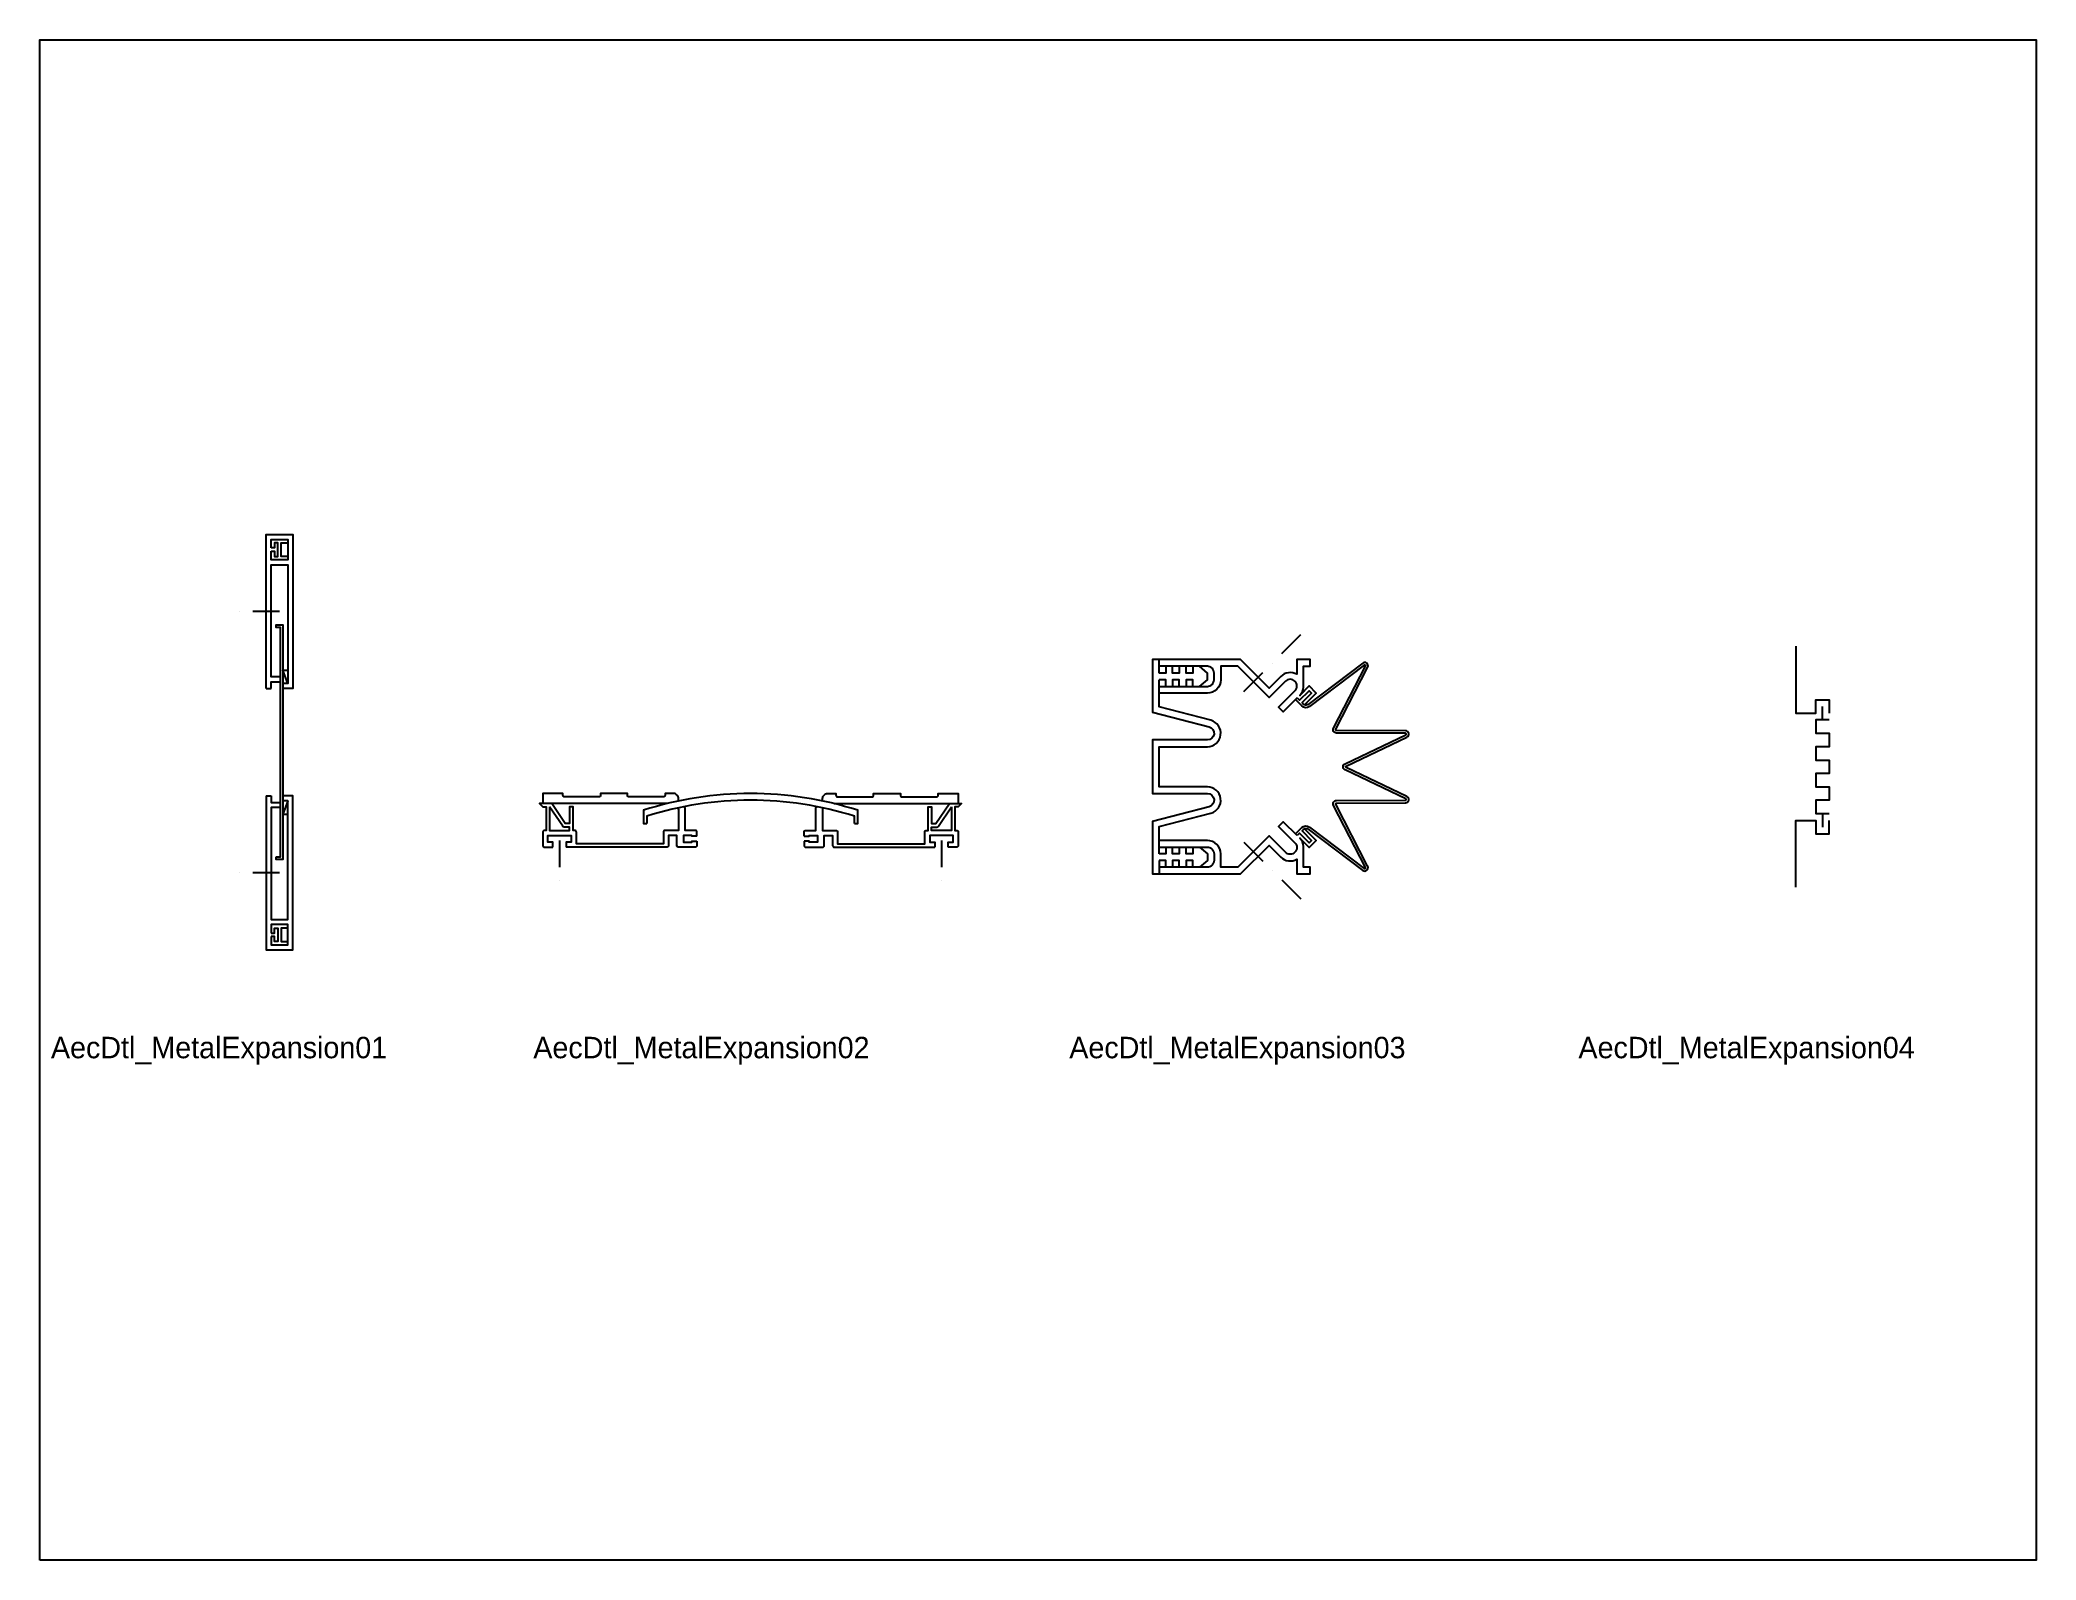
# Paper-space layout 'Layout1' of a CAD drawing. Header units: inches. Extents: x 1.05 to 9.45, y 0.8 to 7.2.
# The model-space entities are those that its viewports show. They can reach past a viewport. Long polylines and large blocks are cut down to what shows.
import ezdxf

# ---------------------------------------------------------------- set-up
doc = ezdxf.new("R2010")
doc.units = ezdxf.units.IN
doc.header["$MEASUREMENT"] = 0
doc.layers.add('THIN', color=151, linetype='Continuous')

# ---------------------------------------------------------------- blocks, each defined once
blk = doc.blocks.new('AecDtl_MetalExpansion01')
at = {"layer": 'THIN'}
for p, q in [((-0.5, 1.4375), (-0.5, 1.4375)), ((0.25, 1.4375), (-0.25, 1.4375)), ((0, 0), (0.09375, 0)), ((0, -2), (0.09375, -2)), ((-0.5, -3.4375), (-0.5, -3.4375)), ((0.25, -3.4375), (-0.25, -3.4375))]:
    blk.add_line(p, q, dxfattribs=at)
for points in [[(0, 0), (0, 2.875), (0.5, 2.875), (0.5, 0), (0.3125, 0)], [(0.09375, 2.625), (0.09375, 2.78125), (0.40625, 2.78125), (0.40625, 2.40625), (0.09375, 2.40625), (0.09375, 2.5625)], [(0.09375, 2.5625), (0.15625, 2.5625), (0.15625, 2.46875), (0.21875, 2.46875), (0.21875, 2.71875), (0.15625, 2.71875), (0.15625, 2.625), (0.09375, 2.625)], [(0.40625, 2.46875), (0.28125, 2.46875), (0.28125, 2.71875), (0.40625, 2.71875)], [(0.265625, 0.21875), (0.09375, 0.21875), (0.09375, 2.3125), (0.40625, 2.3125), (0.40625, 0.09375), (0.3125, 0.09375)], [(0.09375, 0), (0.09375, 0.125), (0.265625, 0.125)], [(0.40625, 0.09375), (0.3125, 0.34375), (0.40625, 0.34375)], [(0, -2), (0, -4.875), (0.5, -4.875), (0.5, -2), (0.3125, -2)], [(0.09375, -2), (0.09375, -2.125), (0.265625, -2.125)], [(0.265625, -2.21875), (0.09375, -2.21875), (0.09375, -4.3125), (0.40625, -4.3125), (0.40625, -2.09375), (0.3125, -2.09375)], [(0.40625, -2.09375), (0.3125, -2.34375), (0.40625, -2.34375)], [(0.09375, -4.625), (0.09375, -4.78125), (0.40625, -4.78125), (0.40625, -4.40625), (0.09375, -4.40625), (0.09375, -4.5625)], [(0.09375, -4.5625), (0.15625, -4.5625), (0.15625, -4.46875), (0.21875, -4.46875), (0.21875, -4.71875), (0.15625, -4.71875), (0.15625, -4.625), (0.09375, -4.625)], [(0.40625, -4.46875), (0.28125, -4.46875), (0.28125, -4.71875), (0.40625, -4.71875)]]:
    blk.add_lwpolyline(points, dxfattribs=at)
blk.add_lwpolyline([(0.1875, -3.140625), (0.265625, -3.140625), (0.265625, 1.140625), (0.1875, 1.140625), (0.1875, 1.1875), (0.3125, 1.1875), (0.3125, -3.1875), (0.1875, -3.1875)], close=True, dxfattribs=at)
blk = doc.blocks.new('AecDtl_MetalExpansion02')
at = {"layer": 'THIN'}
for p, q in [((-0.557, -0.188), (-2.709, -0.188)), ((2.557, -0.188), (4.709, -0.188)), ((-2.562, -0.875), (-2.562, -1.375)), ((4.562, -0.875), (4.562, -1.375)), ((-2.562, -1.625), (-2.562, -1.625)), ((4.562, -1.625), (4.562, -1.625))]:
    blk.add_line(p, q, dxfattribs=at)
for points in [[(-0.344, -0.139), (-0.344, -0.094, 0.414214), (-0.437, 0), (-0.594, 0), (-0.594, -0.031, -0.414214), (-0.625, -0.062), (-1.266, -0.062, -0.414214), (-1.297, -0.031), (-1.297, 0), (-1.797, 0), (-1.797, -0.031, -0.414214), (-1.828, -0.062), (-2.469, -0.062, -0.414214), (-2.5, -0.031), (-2.5, 0), (-2.875, 0), (-2.875, -0.188), (-2.938, -0.188), (-2.875, -0.25), (-2.812, -0.25), (-2.812, -0.688), (-2.844, -0.688, 0.414214), (-2.875, -0.719), (-2.875, -0.969, 0.414214), (-2.844, -1), (-2.688, -1)], [(2.937, -0.562), (3, -0.562), (3, -0.313, 0.15625), (-1, -0.313), (-1, -0.562), (-0.938, -0.562)], [(2.344, -0.139), (2.344, -0.094, -0.414214), (2.438, 0), (2.594, 0), (2.594, -0.031, 0.414214), (2.625, -0.062), (3.266, -0.062, 0.414214), (3.297, -0.031), (3.297, 0), (3.797, 0), (3.797, -0.031, 0.414214), (3.828, -0.062), (4.469, -0.062, 0.414214), (4.5, -0.031), (4.5, 0), (4.875, 0), (4.875, -0.188), (4.938, -0.188), (4.875, -0.25), (4.812, -0.25), (4.812, -0.688), (4.844, -0.688, -0.414214), (4.875, -0.719), (4.875, -0.969, -0.414214), (4.844, -1), (4.688, -1)], [(-0.371, -0.273), (-0.359, -0.273, -0.414214), (-0.344, -0.288), (-0.344, -0.688), (-0.594, -0.688, 0.414214), (-0.625, -0.719), (-0.625, -0.938), (-2.25, -0.938), (-2.25, -0.719, 0.414214), (-2.281, -0.688), (-2.312, -0.688), (-2.312, -0.25), (-2.375, -0.25), (-2.375, -0.562), (-2.459, -0.562), (-2.709, -0.188), (-2.875, -0.188)], [(2.937, -0.562), (2.937, -0.424, 0.154214), (-0.938, -0.424), (-0.938, -0.562)], [(0, -0.797), (0, -0.719, 0.414214), (-0.031, -0.688), (-0.219, -0.688), (-0.219, -0.273, 0.283256), (-0.236, -0.245)], [(2, -0.797), (2, -0.719, -0.414214), (2.031, -0.688), (2.219, -0.688), (2.219, -0.273, -0.283256), (2.236, -0.245)], [(2.371, -0.273), (2.359, -0.273, 0.414214), (2.344, -0.288), (2.344, -0.688), (2.594, -0.688, -0.414214), (2.625, -0.719), (2.625, -0.938), (4.25, -0.938), (4.25, -0.719, -0.414214), (4.281, -0.688), (4.312, -0.688), (4.312, -0.25), (4.375, -0.25), (4.375, -0.562), (4.459, -0.562), (4.709, -0.188), (4.875, -0.188)], [(0, -0.891), (0, -0.969, -0.414214), (-0.031, -1), (-0.344, -1, -0.414214), (-0.375, -0.969), (-0.375, -0.781), (-0.531, -0.781), (-0.531, -0.969, -0.414214), (-0.562, -1), (-2.438, -1)], [(2, -0.891), (2, -0.969, 0.414214), (2.031, -1), (2.344, -1, 0.414214), (2.375, -0.969), (2.375, -0.781), (2.531, -0.781), (2.531, -0.969, 0.414214), (2.562, -1), (4.438, -1)]]:
    blk.add_lwpolyline(points, format="xyb", dxfattribs=at)
for points in [[(-2.75, -0.25), (-2.75, -0.688), (-2.375, -0.688), (-2.375, -0.625), (-2.478, -0.625, -0.263018), (-2.505, -0.61)], [(4.75, -0.25), (4.75, -0.688), (4.375, -0.688), (4.375, -0.625), (4.478, -0.625, 0.263018), (4.505, -0.61)]]:
    blk.add_lwpolyline(points, format="xyb", close=True, dxfattribs=at)
for points in [[(-2.688, -1), (-2.688, -0.906), (-2.781, -0.906), (-2.781, -0.781), (-2.344, -0.781), (-2.344, -0.906), (-2.438, -0.906), (-2.438, -1)], [(0, -0.797), (-0.094, -0.797), (-0.094, -0.781), (-0.25, -0.781), (-0.25, -0.906), (-0.094, -0.906), (-0.094, -0.891), (0, -0.891)], [(2, -0.797), (2.094, -0.797), (2.094, -0.781), (2.25, -0.781), (2.25, -0.906), (2.094, -0.906), (2.094, -0.891), (2, -0.891)], [(4.688, -1), (4.688, -0.906), (4.781, -0.906), (4.781, -0.781), (4.344, -0.781), (4.344, -0.906), (4.438, -0.906), (4.438, -1)]]:
    blk.add_lwpolyline(points, dxfattribs=at)
blk = doc.blocks.new('AecDtl_MetalExpansion03')
at = {"layer": 'THIN'}
for p, q in [((2.412, 0.113), (2.765, 0.466)), ((0.125, -0.25), (0.125, 0)), ((1.705, -0.594), (2.058, -0.241)), ((2.235, -0.064), (2.235, -0.064)), ((1.705, -3.406), (2.058, -3.759)), ((0.125, -3.75), (0.125, -4)), ((2.235, -3.936), (2.235, -3.936)), ((2.412, -4.113), (2.765, -4.466))]:
    blk.add_line(p, q, dxfattribs=at)
for points in [[(0.125, 0), (0, 0), (0, -0.978), (1.055, -1.254, -0.879647), (1.023, -1.5), (0, -1.5), (0, -2.5), (1.023, -2.5, -0.879647), (1.055, -2.746), (0, -3.022), (0, -4), (0.125, -4)], [(0.125, -4), (1.641, -4), (2.174, -3.467), (2.392, -3.685, 0.338431), (2.693, -3.726), (2.693, -4), (2.943, -4), (2.943, -3.875), (2.818, -3.875), (2.818, -3.489, 0.178248), (2.746, -3.332), (2.923, -3.509), (3.055, -3.376), (2.835, -3.156, -0.282979), (2.901, -3.162), (3.921, -3.935, 0.798163), (4.014, -3.856), (3.418, -2.7, -0.56023), (3.432, -2.677), (4.719, -2.672, 0.797792), (4.745, -2.553), (3.612, -2.014, -0.631651), (3.612, -1.986), (4.745, -1.447, 0.797792), (4.719, -1.328), (3.432, -1.323, -0.56023), (3.418, -1.3), (4.014, -0.144, 0.798163), (3.921, -0.065), (2.901, -0.838, -0.282979), (2.835, -0.844), (3.055, -0.624), (2.923, -0.491), (2.746, -0.668, 0.178248), (2.818, -0.511), (2.818, -0.125), (2.943, -0.125), (2.943, 0), (2.693, 0), (2.693, -0.274, 0.338431), (2.392, -0.315), (2.174, -0.533), (1.641, 0), (0.125, 0)], [(0.125, -0.5), (1.023, -0.5, 0.414214), (1.148, -0.375), (1.148, -0.25, 0.414214), (1.023, -0.125), (0.125, -0.125)], [(2.7, -0.714), (2.439, -0.975), (2.351, -0.887), (2.657, -0.58, 0.414214), (2.657, -0.403, 0.414214), (2.481, -0.403), (2.174, -0.71), (1.589, -0.125), (1.273, -0.125), (1.273, -0.375, -0.414214), (1.023, -0.625), (0.125, -0.625)], [(2.667, -3.253), (2.785, -3.135, -0.374482), (2.929, -3.125), (3.949, -3.897, 0.798163), (3.973, -3.878), (3.377, -2.721, -0.56023), (3.432, -2.63), (4.719, -2.625, 0.797792), (4.725, -2.596), (3.592, -2.056, -0.631651), (3.592, -1.944), (4.725, -1.404, 0.797792), (4.719, -1.375), (3.432, -1.37, -0.56023), (3.377, -1.279), (3.973, -0.122, 0.798163), (3.949, -0.103), (2.929, -0.875, -0.374482), (2.785, -0.865), (2.667, -0.747)], [(0.125, -3.625), (0.125, -3.118), (1.086, -2.867, 0.879647), (1.023, -2.375), (0.125, -2.375), (0.125, -1.625), (1.023, -1.625, 0.879647), (1.086, -1.133), (0.125, -0.882), (0.125, -0.375)], [(2.7, -0.714), (2.745, -0.758), (2.923, -0.58), (2.967, -0.624), (2.789, -0.802), (2.819, -0.832, 0.082735), (2.835, -0.844)], [(2.7, -3.286), (2.439, -3.025), (2.351, -3.113), (2.657, -3.42, -0.414214), (2.657, -3.597, -0.414214), (2.481, -3.597), (2.174, -3.29), (1.589, -3.875), (1.273, -3.875), (1.273, -3.625, 0.414214), (1.023, -3.375), (0.125, -3.375)], [(2.835, -3.156, 0.082735), (2.819, -3.168), (2.789, -3.198), (2.967, -3.376), (2.923, -3.42), (2.745, -3.242), (2.7, -3.286)], [(0.125, -3.5), (1.023, -3.5, -0.414214), (1.148, -3.625), (1.148, -3.75, -0.414214), (1.023, -3.875), (0.125, -3.875)]]:
    blk.add_lwpolyline(points, format="xyb", dxfattribs=at)
for points in [[(0.25, -0.125), (0.25, -0.25), (0.125, -0.25)], [(0.5, -0.125), (0.5, -0.25), (0.375, -0.25), (0.375, -0.125)], [(0.75, -0.125), (0.75, -0.25), (0.625, -0.25), (0.625, -0.125)], [(0.875, -0.5), (1.023, -0.375), (1.023, -0.25), (0.875, -0.125)], [(0.25, -0.5), (0.25, -0.375), (0.125, -0.375)], [(0.5, -0.5), (0.5, -0.375), (0.375, -0.375), (0.375, -0.5)], [(0.75, -0.5), (0.75, -0.375), (0.625, -0.375), (0.625, -0.5)], [(0.25, -3.5), (0.25, -3.625), (0.125, -3.625)], [(0.5, -3.5), (0.5, -3.625), (0.375, -3.625), (0.375, -3.5)], [(0.75, -3.5), (0.75, -3.625), (0.625, -3.625), (0.625, -3.5)], [(0.875, -3.5), (1.023, -3.625), (1.023, -3.75), (0.875, -3.875)], [(0.25, -3.875), (0.25, -3.75), (0.125, -3.75)], [(0.5, -3.875), (0.5, -3.75), (0.375, -3.75), (0.375, -3.875)], [(0.75, -3.875), (0.75, -3.75), (0.625, -3.75), (0.625, -3.875)]]:
    blk.add_lwpolyline(points, dxfattribs=at)
blk = doc.blocks.new('AecDtl_MetalExpansion04')
at = {"layer": 'THIN'}
for p, q in [((0.5, 1.875), (0.5, 2.125)), ((0.5, 0.125), (0.5, -0.125))]:
    blk.add_line(p, q, dxfattribs=at)
for points in [[(0, 3.25), (0, 2), (0.375, 2), (0.375, 2.25), (0.625, 2.25), (0.625, 2)], [(0.625, 1.875), (0.375, 1.875), (0.375, 1.625), (0.625, 1.625), (0.625, 1.375), (0.375, 1.375), (0.375, 1.125), (0.625, 1.125), (0.625, 0.875), (0.375, 0.875), (0.375, 0.625), (0.625, 0.625), (0.625, 0.375), (0.375, 0.375), (0.375, 0.125), (0.625, 0.125)], [(0, -1.25), (0, 0), (0.375, 0), (0.375, -0.25), (0.625, -0.25), (0.625, 0)]]:
    blk.add_lwpolyline(points, dxfattribs=at)

msp = doc.modelspace()

# ---------------------------------------------------------------- block references
for name, p in [('AecDtl_MetalExpansion01', (3.962, 8.959)), ('AecDtl_MetalExpansion03', (20.5, 9.5)), ('AecDtl_MetalExpansion04', (32.5, 6.5)), ('AecDtl_MetalExpansion02', (12, 7))]:
    msp.add_blockref(name, p)

# ---------------------------------------------------------------- texts
for s, p in [('AecDtl_MetalExpansion01', (-0.053, 2.059)), ('AecDtl_MetalExpansion02', (8.947, 2.059)), ('AecDtl_MetalExpansion03', (18.947, 2.059)), ('AecDtl_MetalExpansion04', (28.447, 2.059))]:
    msp.add_text(s, height=0.4).set_placement(p)

psp = doc.layouts.get("Layout1")

# ---------------------------------------------------------------- linework, layer by layer
psp.add_lwpolyline([(1.05, 0.8), (1.05, 7.2), (9.45, 7.2), (9.45, 0.8)], close=True)

# ---------------------------------------------------------------- viewports
at = {"layer": '0'}
psp.add_viewport(center=(5.25, 4), size=(8.4, 6.4), view_center_point=(18.3633, 6.8797), view_height=28.376467, dxfattribs=at)

doc.saveas('drawing.dxf')
